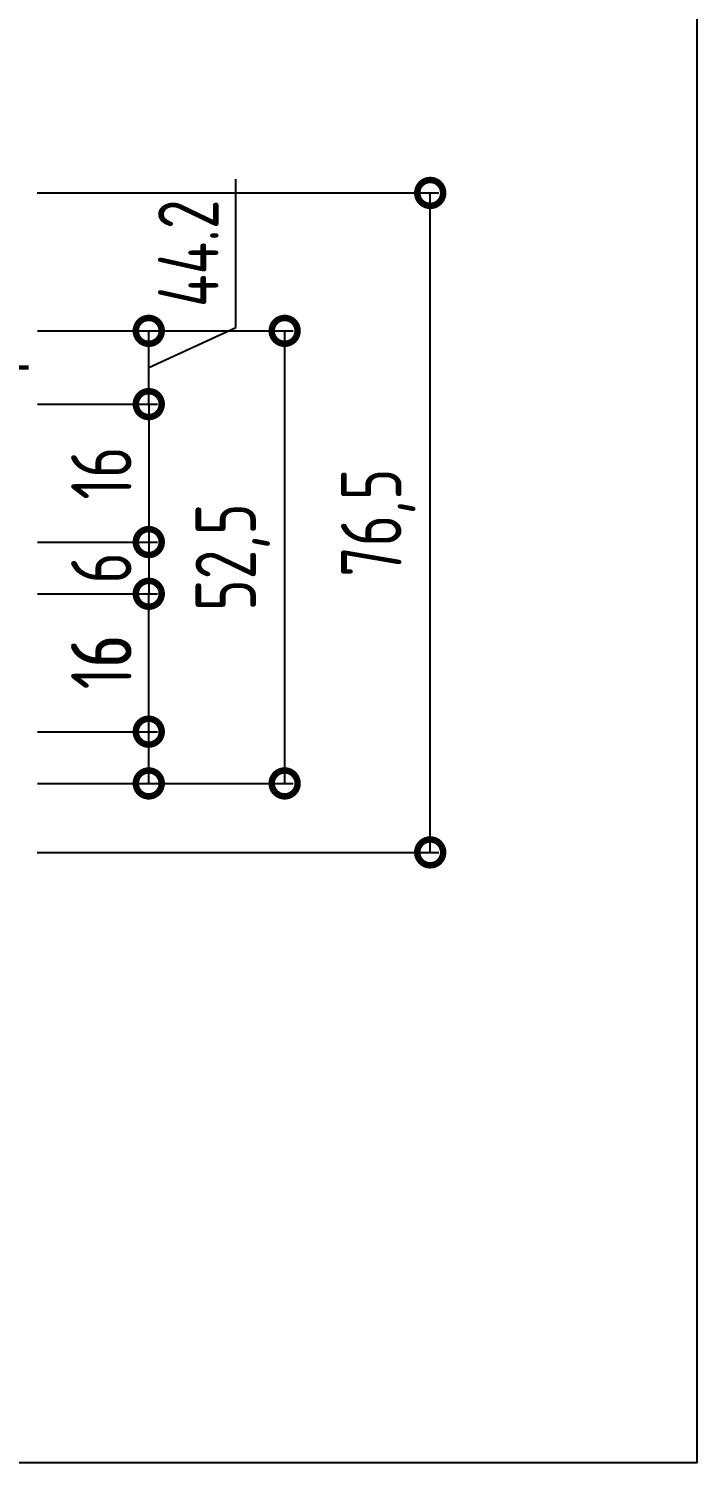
# Model space of a CAD drawing. Extents: x -207922 to -189609, y 24831 to 30124.
# Drawn here: x -207579.7 to -207502.2, y 29378.1 to 29544.4 of the extents above; entities that cross this region are included whole.
import ezdxf

# ---------------------------------------------------------------- set-up
doc = ezdxf.new("R2010")
doc.units = 0
doc.header["$LTSCALE"] = 8
doc.linetypes.add('FOLIE', pattern=[1.6, 0.8, -0.8])
doc.layers.get('0').update_dxf_attribs({"linetype": 'CONTINUOUS'})
doc.layers.get('DEFPOINTS').update_dxf_attribs({"linetype": 'CONTINUOUS'})
doc.layers.add('CONST35', color=7, linetype='CONTINUOUS')
doc.layers.add('MARCHIO', color=7, linetype='CONTINUOUS')
doc.styles.add('GEN1', font='geniso.shx', dxfattribs={"width": 0.8})
doc.dimstyles.new('LE2', dxfattribs={"dimscale": 2, "dimtxt": 3.5, "dimasz": 3, "dimexe": 0.5, "dimexo": 0.5, "dimgap": 1, "dimtad": 1, "dimdec": 1, "dimrnd": 0.05, "dimzin": 12, "dimtxsty": 'GEN1', "dimblk": 'DOTSMALL', "dimcen": -3, "dimclrd": 1, "dimclre": 1, "dimclrt": 2, "dimadec": 1, "dimazin": 0, "dimtfac": 1, "dimtdec": 1, "dimtmove": 0, "dimatfit": 3, "dimldrblk": 'DOTSMALL', "dimfxl": 1, "dimtvp": 4, "dimtolj": 1, "dimtzin": 12, "dimarcsym": 0})

# ---------------------------------------------------------------- blocks, each defined once
blk = doc.blocks.new('_DotSmall')
at = {"color": 0, "const_width": 0.5}
blk.add_lwpolyline([(-0.0625, 0, 1), (0.0625, 0, 1)], format="xyb", close=True, dxfattribs=at)
blk = doc.blocks.new('*D50')
at = {"color": 1, "lineweight": -2, "ltscale": 0.2, "transparency": 16777216}
for p, q in [((-207578.67, 29509.38), (-207549.01, 29509.38)), ((-207550.01, 29509.38), (-207550.01, 29456.88)), ((-207578.67, 29456.88), (-207549.01, 29456.88))]:
    blk.add_line(p, q, dxfattribs=at)
at = {"layer": 'DEFPOINTS', "color": 0, "ltscale": 0.2, "transparency": 16777216}
for p in [(-207579.67, 29509.38), (-207579.67, 29456.88), (-207550.01, 29456.88)]:
    blk.add_point(p, dxfattribs=at)
at = {"color": 1, "lineweight": -2, "ltscale": 0.2, "transparency": 16777216, "xscale": 6, "yscale": 6, "zscale": 6}
for p, rotation in [((-207550.01, 29509.38), 90), ((-207550.01, 29456.88), 270)]:
    blk.add_blockref('_DotSmall', p, dxfattribs=dict(at, rotation=rotation))
at = {"color": 2, "ltscale": 0.2, "transparency": 16777216, "insert": (-207556.03, 29483.13), "char_height": 7, "attachment_point": 5, "rotation": 90, "style": 'GEN1'}
blk.add_mtext('\\A1;52,5', dxfattribs=at)
blk = doc.blocks.new('*D51')
at = {"color": 1, "lineweight": -2, "ltscale": 0.2, "transparency": 16777216}
for p, q in [((-207578.67, 29500.88), (-207564.76, 29500.88)), ((-207565.76, 29500.88), (-207565.76, 29484.88)), ((-207578.67, 29484.88), (-207564.76, 29484.88))]:
    blk.add_line(p, q, dxfattribs=at)
at = {"layer": 'DEFPOINTS', "color": 0, "ltscale": 0.2, "transparency": 16777216}
for p in [(-207579.67, 29500.88), (-207579.67, 29484.88), (-207565.76, 29484.88)]:
    blk.add_point(p, dxfattribs=at)
at = {"color": 1, "lineweight": -2, "ltscale": 0.2, "transparency": 16777216, "xscale": 6, "yscale": 6, "zscale": 6}
for p, rotation in [((-207565.76, 29500.88), 90), ((-207565.76, 29484.88), 270)]:
    blk.add_blockref('_DotSmall', p, dxfattribs=dict(at, rotation=rotation))
at = {"color": 2, "ltscale": 0.2, "transparency": 16777216, "insert": (-207571.26, 29492.88), "char_height": 7, "attachment_point": 5, "rotation": 90, "style": 'GEN1'}
blk.add_mtext('\\A1;16', dxfattribs=at)
blk = doc.blocks.new('*D52')
at = {"color": 1, "lineweight": -2, "ltscale": 0.2, "transparency": 16777216}
for p, q in [((-207578.67, 29484.88), (-207564.76, 29484.88)), ((-207565.76, 29484.88), (-207565.76, 29478.88)), ((-207578.67, 29478.88), (-207564.76, 29478.88))]:
    blk.add_line(p, q, dxfattribs=at)
at = {"layer": 'DEFPOINTS', "color": 0, "ltscale": 0.2, "transparency": 16777216}
for p in [(-207579.67, 29484.88), (-207579.67, 29478.88), (-207565.76, 29478.88)]:
    blk.add_point(p, dxfattribs=at)
at = {"color": 1, "lineweight": -2, "ltscale": 0.2, "transparency": 16777216, "xscale": 6, "yscale": 6, "zscale": 6}
for p, rotation in [((-207565.76, 29484.88), 90), ((-207565.76, 29478.88), 270)]:
    blk.add_blockref('_DotSmall', p, dxfattribs=dict(at, rotation=rotation))
at = {"color": 2, "ltscale": 0.2, "transparency": 16777216, "insert": (-207571.26, 29481.88), "char_height": 7, "attachment_point": 5, "rotation": 90, "style": 'GEN1'}
blk.add_mtext('\\A1;6', dxfattribs=at)
blk = doc.blocks.new('*D53')
at = {"color": 1, "lineweight": -2, "ltscale": 0.2, "transparency": 16777216}
for p, q in [((-207578.67, 29478.88), (-207564.76, 29478.88)), ((-207565.76, 29462.88), (-207565.76, 29478.88)), ((-207578.67, 29462.88), (-207564.76, 29462.88))]:
    blk.add_line(p, q, dxfattribs=at)
at = {"layer": 'DEFPOINTS', "color": 0, "ltscale": 0.2, "transparency": 16777216}
for p in [(-207579.67, 29478.88), (-207565.76, 29478.88), (-207579.67, 29462.88)]:
    blk.add_point(p, dxfattribs=at)
at = {"color": 1, "lineweight": -2, "ltscale": 0.2, "transparency": 16777216, "xscale": 6, "yscale": 6, "zscale": 6}
for p, rotation in [((-207565.76, 29478.88), 90), ((-207565.76, 29462.88), 270)]:
    blk.add_blockref('_DotSmall', p, dxfattribs=dict(at, rotation=rotation))
at = {"color": 2, "ltscale": 0.2, "transparency": 16777216, "insert": (-207571.26, 29470.88), "char_height": 7, "attachment_point": 5, "rotation": 90, "style": 'GEN1'}
blk.add_mtext('\\A1;16', dxfattribs=at)
blk = doc.blocks.new('*D54')
at = {"color": 1, "lineweight": -2, "ltscale": 0.2, "transparency": 16777216}
for p, q in [((-207565.76, 29462.88), (-207565.76, 29475.73)), ((-207578.67, 29462.88), (-207564.76, 29462.88)), ((-207565.76, 29456.88), (-207565.76, 29462.88)), ((-207578.67, 29456.88), (-207564.76, 29456.88))]:
    blk.add_line(p, q, dxfattribs=at)
at = {"layer": 'DEFPOINTS', "color": 0, "ltscale": 0.2, "transparency": 16777216}
for p in [(-207579.67, 29462.88), (-207565.76, 29462.88), (-207579.67, 29456.88)]:
    blk.add_point(p, dxfattribs=at)
at = {"color": 1, "lineweight": -2, "ltscale": 0.2, "transparency": 16777216, "xscale": 6, "yscale": 6, "zscale": 6}
for p, rotation in [((-207565.76, 29462.88), 90), ((-207565.76, 29456.88), 270)]:
    blk.add_blockref('_DotSmall', p, dxfattribs=dict(at, rotation=rotation))
at = {"color": 2, "ltscale": 0.2, "transparency": 16777216, "insert": (-207571.26, 29472.31), "char_height": 7, "attachment_point": 5, "rotation": 90, "style": 'GEN1'}
blk.add_mtext('\\A1;6', dxfattribs=at)
blk = doc.blocks.new('*D55')
at = {"color": 1, "lineweight": -2, "ltscale": 0.2, "transparency": 16777216}
for p, q in [((-207555.67, 29509.77), (-207555.67, 29526.99)), ((-207565.76, 29505.13), (-207555.67, 29509.77)), ((-207565.76, 29500.88), (-207565.76, 29509.38)), ((-207578.67, 29500.88), (-207564.76, 29500.88))]:
    blk.add_line(p, q, dxfattribs=at)
at = {"layer": 'DEFPOINTS', "color": 0, "ltscale": 0.2, "transparency": 16777216}
for p in [(-207565.76, 29509.38), (-207565.76, 29509.38), (-207579.67, 29500.88)]:
    blk.add_point(p, dxfattribs=at)
at = {"color": 1, "lineweight": -2, "ltscale": 0.2, "transparency": 16777216, "xscale": 6, "yscale": 6, "zscale": 6}
for p, rotation in [((-207565.76, 29509.38), 90), ((-207565.76, 29500.88), 270)]:
    blk.add_blockref('_DotSmall', p, dxfattribs=dict(at, rotation=rotation))
at = {"color": 2, "ltscale": 0.2, "transparency": 16777216, "insert": (-207561.17, 29518.38), "char_height": 7, "attachment_point": 5, "rotation": 90, "style": 'GEN1'}
blk.add_mtext('\\A1;44.2', dxfattribs=at)
blk = doc.blocks.new('*D56')
at = {"color": 1, "lineweight": -2, "ltscale": 0.2, "transparency": 16777216}
for p, q in [((-207578.68, 29525.38), (-207532.14, 29525.38)), ((-207533.14, 29448.88), (-207533.14, 29525.38)), ((-207578.68, 29448.88), (-207532.14, 29448.88))]:
    blk.add_line(p, q, dxfattribs=at)
at = {"layer": 'DEFPOINTS', "color": 0, "ltscale": 0.2, "transparency": 16777216}
for p in [(-207579.68, 29525.38), (-207533.14, 29525.38), (-207579.68, 29448.88)]:
    blk.add_point(p, dxfattribs=at)
at = {"color": 1, "lineweight": -2, "ltscale": 0.2, "transparency": 16777216, "xscale": 6, "yscale": 6, "zscale": 6}
for p, rotation in [((-207533.14, 29525.38), 90), ((-207533.14, 29448.88), 270)]:
    blk.add_blockref('_DotSmall', p, dxfattribs=dict(at, rotation=rotation))
at = {"color": 2, "ltscale": 0.2, "transparency": 16777216, "insert": (-207539.16, 29487.13), "char_height": 7, "attachment_point": 5, "rotation": 90, "style": 'GEN1'}
blk.add_mtext('\\A1;76,5', dxfattribs=at)

msp = doc.modelspace()

# ---------------------------------------------------------------- linework, layer by layer
at = {"layer": 'CONST35', "color": 4, "linetype": 'FOLIE', "const_width": 0.5, "flags": 128}
msp.add_lwpolyline([(-207579.68, 29505.13), (-207633.68, 29505.13)], dxfattribs=at)
at = {"layer": 'MARCHIO'}
msp.add_lwpolyline([(-207922.19, 29378.12), (-207502.19, 29378.12), (-207502.19, 29675.12), (-207922.19, 29675.12)], close=True, dxfattribs=at)

# ---------------------------------------------------------------- dimensions: what is measured, and where the dimension line sits
at = {"ltscale": 0.2}
dim = msp.add_linear_dim(base=(-207533.14, 29525.38), p1=(-207579.68, 29448.88), p2=(-207579.68, 29525.38), angle=90, dimstyle='LE2', override={"dimtmove": 1}, dxfattribs=at)
dim.commit()
dim.dimension.update_dxf_attribs({"geometry": '*D56', "text_midpoint": (-207539.16, 29487.13)})
dim = msp.add_linear_dim(base=(-207565.76, 29509.38), p1=(-207579.67, 29500.88), p2=(-207565.76, 29509.38), angle=270, text='44.2', dimstyle='LE2', override={"dimtmove": 1}, dxfattribs=at)
dim.commit()
dim.dimension.update_dxf_attribs({"geometry": '*D55', "text_midpoint": (-207555.67, 29511.77), "dimtype": 160})
for base, p1, p2, angle, picture, middle in [((-207550.01, 29456.88), (-207579.67, 29509.38), (-207579.67, 29456.88), 270, '*D50', (-207556.03, 29483.13)), ((-207565.76, 29484.88), (-207579.67, 29500.88), (-207579.67, 29484.88), 270, '*D51', (-207571.26, 29492.88)), ((-207565.76, 29478.88), (-207579.67, 29462.88), (-207579.67, 29478.88), 90, '*D53', (-207571.26, 29470.88)), ((-207565.76, 29462.88), (-207579.67, 29456.88), (-207579.67, 29462.88), 90, '*D54', (-207571.26, 29472.31))]:
    dim = msp.add_linear_dim(base=base, p1=p1, p2=p2, angle=angle, dimstyle='LE2', dxfattribs=at)
    dim.commit()
    dim.dimension.update_dxf_attribs({"geometry": picture, "text_midpoint": middle})
dim = msp.add_linear_dim(base=(-207565.76, 29478.88), p1=(-207579.67, 29484.88), p2=(-207579.67, 29478.88), angle=270, dimstyle='LE2', dxfattribs=at)
dim.commit()
dim.dimension.update_dxf_attribs({"geometry": '*D52', "text_midpoint": (-207565.76, 29481.88), "dimtype": 160})

doc.saveas('drawing.dxf')
